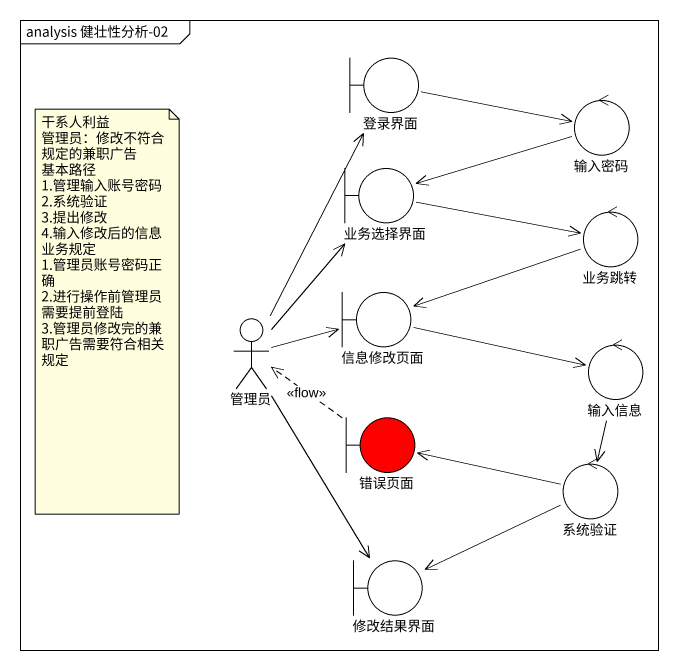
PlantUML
@startuml
mainframe analysis 健壮性分析-02
boundary 登录界面
control 输入密码
boundary 业务选择界面
control 业务跳转
actor 管理员
boundary 信息修改页面
control 输入信息
boundary 错误页面 #FF0000
control 系统验证
boundary 修改结果界面
登录界面 -right-> 输入密码
输入密码 -left-> 业务选择界面
业务选择界面 -right-> 业务跳转
业务跳转 -left-> 信息修改页面
管理员 -up-> 登录界面
管理员 -up-> 业务选择界面
管理员 -right-> 信息修改页面
管理员 --> 修改结果界面
信息修改页面 -right-> 输入信息
输入信息 --> 系统验证
错误页面 .left.> 管理员 : <<flow>>
系统验证 -left-> 错误页面
系统验证 -left-> 修改结果界面
note as N1
  干系人利益
  管理员：修改不符合规定的兼职广告
  基本路径
  1.管理输入账号密码
  2.系统验证
  3.提出修改
  4.输入修改后的信息
  业务规定
  1.管理员账号密码正确
  2.进行操作前管理员需要提前登陆
  3.管理员修改完的兼职广告需要符合相关规定
end note
@enduml
